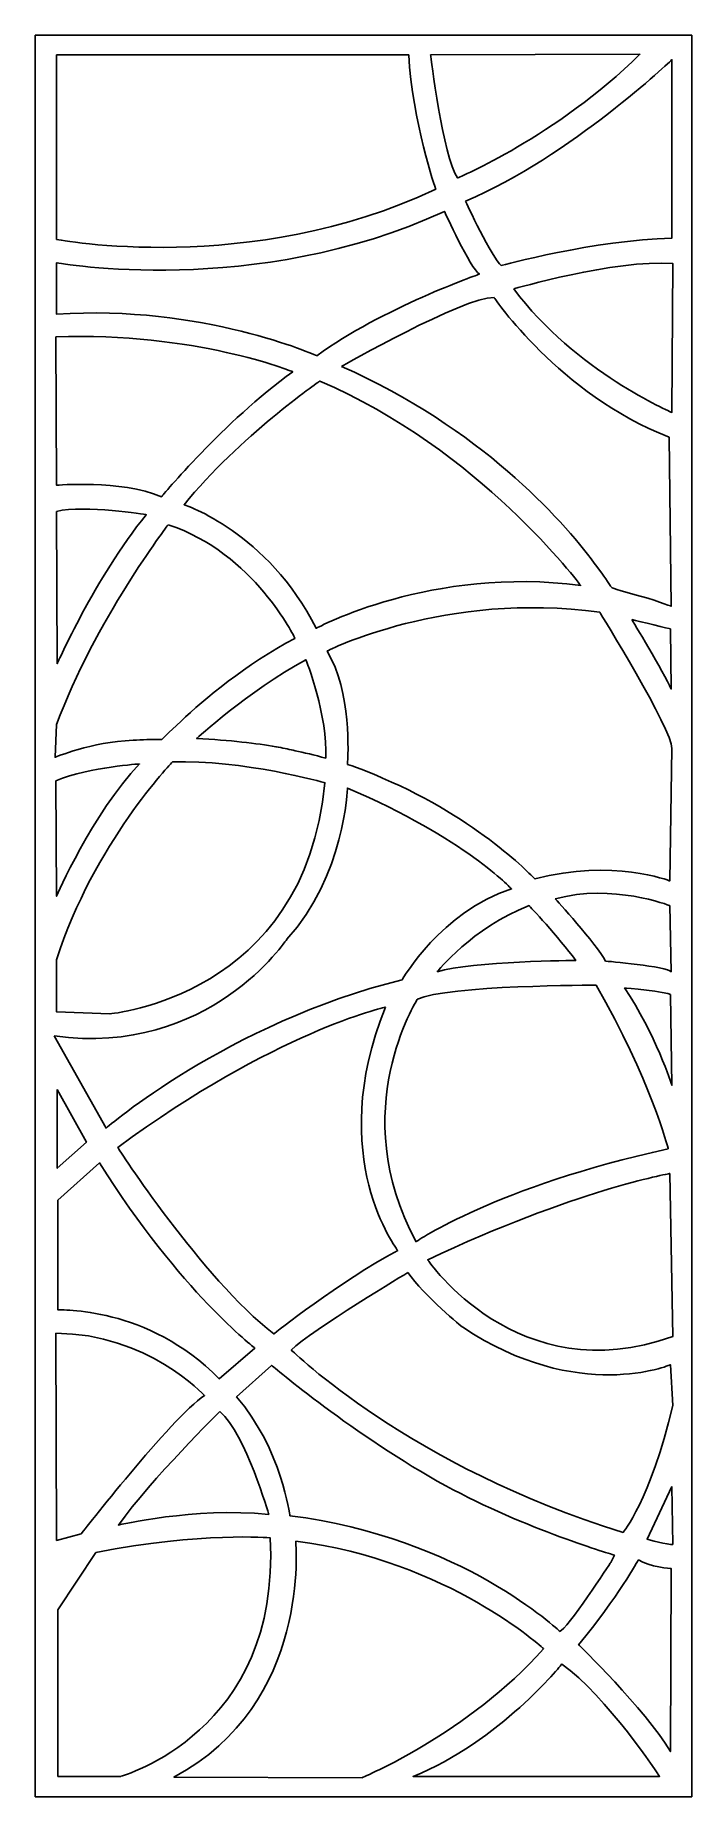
# Model space of a CAD drawing. Header units: centimetres. Extents: x 23.68 to 27, y -9 to -0.1.
import ezdxf

# ---------------------------------------------------------------- set-up
doc = ezdxf.new("R2010")
doc.units = ezdxf.units.CM
doc.header["$MEASUREMENT"] = 0
doc.layers.add('layer 1', color=7, linetype='Continuous')

msp = doc.modelspace()

# ---------------------------------------------------------------- linework, layer by layer
at = {"layer": 'layer 1', "color": 250}
for points, knots in [([(23.6822, -0.09877), (23.6822, -0.09877), (26.99975, -0.09877), (26.99975, -0.09877), (26.99975, -0.09877), (26.99975, -0.09877), (26.99975, -9.00021), (26.99975, -9.00021), (26.99975, -9.00021), (26.99975, -9.00021), (23.6822, -9.00021), (23.6822, -9.00021), (23.6822, -9.00021), (23.6822, -9.00021), (23.6822, -0.09877), (23.6822, -0.09877)], [0, 0, 0, 0, 0.2, 0.2, 0.2, 0.2, 0.4, 0.4, 0.4, 0.4, 0.6, 0.6, 0.6, 0.6, 1, 1, 1, 1]), ([(23.7897, -0.1986), (23.7897, -0.1986), (23.7897, -1.13057), (23.7897, -1.13057), (23.7897, -1.13057), (23.7897, -1.13057), (24.76616, -1.31967), (25.70577, -0.87731), (25.70577, -0.87731), (25.70577, -0.87731), (25.58786, -0.52952), (25.56942, -0.1986), (25.56942, -0.1986), (25.56942, -0.1986), (23.7897, -0.1986), (23.7897, -0.1986)], [0, 0, 0, 0, 0.2, 0.2, 0.2, 0.2, 0.4, 0.4, 0.4, 0.4, 0.6, 0.6, 0.6, 0.6, 1, 1, 1, 1]), ([(25.67997, -0.1986), (25.67997, -0.1986), (25.74261, -0.71185), (25.8163, -0.81992), (25.8163, -0.81992), (25.8163, -0.81992), (26.31744, -0.61056), (26.73749, -0.19521), (26.73749, -0.19521), (26.73749, -0.19521), (25.67997, -0.1986), (25.67997, -0.1986)], [0, 0, 0, 0, 0.25, 0.25, 0.25, 0.25, 0.5, 0.5, 0.5, 0.5, 1, 1, 1, 1]), ([(25.85684, -0.9381), (25.85684, -0.9381), (25.99317, -1.23187), (26.03739, -1.26227), (26.03739, -1.26227), (26.03739, -1.26227), (26.50904, -1.13394), (26.89963, -1.12382), (26.89963, -1.12382), (26.89963, -1.12382), (26.89963, -0.22224), (26.89963, -0.22224), (26.89963, -0.22224), (26.89963, -0.22224), (26.39113, -0.70849), (25.85684, -0.9381)], [0, 0, 0, 0, 0.2, 0.2, 0.2, 0.2, 0.4, 0.4, 0.4, 0.4, 0.6, 0.6, 0.6, 0.6, 1, 1, 1, 1]), ([(23.7897, -1.24876), (23.7897, -1.24876), (24.79196, -1.4311), (25.74997, -0.98875), (25.74997, -0.98875), (25.74997, -0.98875), (25.88263, -1.27915), (25.92685, -1.30615), (25.92685, -1.30615), (25.92685, -1.30615), (25.4331, -1.47837), (25.10515, -1.71812), (25.10515, -1.71812), (25.10515, -1.71812), (24.52296, -1.45812), (23.7897, -1.50876), (23.7897, -1.50876), (23.7897, -1.50876), (23.7897, -1.24876), (23.7897, -1.24876)], [0, 0, 0, 0, 0.1666667, 0.1666667, 0.1666667, 0.1666667, 0.3333333, 0.3333333, 0.3333333, 0.3333333, 0.5, 0.5, 0.5, 0.5, 0.6666667, 0.6666667, 0.6666667, 0.6666667, 1, 1, 1, 1]), ([(26.10002, -1.38045), (26.10002, -1.38045), (26.60853, -1.23187), (26.90331, -1.25213), (26.90331, -1.25213), (26.90331, -1.25213), (26.89963, -2.00513), (26.89963, -2.00513), (26.89963, -2.00513), (26.89963, -2.00513), (26.41323, -1.79916), (26.10002, -1.38045)], [0, 0, 0, 0, 0.25, 0.25, 0.25, 0.25, 0.5, 0.5, 0.5, 0.5, 1, 1, 1, 1]), ([(25.23044, -1.77216), (25.23044, -1.77216), (25.84578, -1.42097), (26.00054, -1.42434), (26.00054, -1.42434), (26.00054, -1.42434), (26.32848, -1.9106), (26.88489, -2.13008), (26.88489, -2.13008), (26.88489, -2.13008), (26.89593, -2.98439), (26.89593, -2.98439), (26.89593, -2.98439), (26.89593, -2.98439), (26.79884, -2.94767), (26.71432, -2.92585), (26.71432, -2.92585), (26.59244, -2.89437), (26.59215, -2.88944), (26.58662, -2.88022), (26.58662, -2.88022), (26.57148, -2.85499), (26.54467, -2.81603), (26.50733, -2.76598), (26.50733, -2.76598), (26.33695, -2.53757), (25.9344, -2.08618), (25.23044, -1.77216)], [0, 0, 0, 0, 0.125, 0.125, 0.125, 0.125, 0.25, 0.25, 0.25, 0.25, 0.375, 0.375, 0.375, 0.375, 0.5, 0.5, 0.5, 0.5, 0.625, 0.625, 0.625, 0.625, 0.75, 0.75, 0.75, 0.75, 1, 1, 1, 1]), ([(23.78602, -1.62356), (23.78602, -1.62356), (23.7897, -2.3732), (23.7897, -2.3732), (23.7897, -2.3732), (23.7897, -2.3732), (24.11027, -2.34281), (24.32031, -2.4306), (24.32031, -2.4306), (24.32031, -2.4306), (24.63351, -2.05242), (24.98356, -1.79916), (24.98356, -1.79916), (24.98356, -1.79916), (24.48612, -1.59656), (23.78602, -1.62356)], [0, 0, 0, 0, 0.2, 0.2, 0.2, 0.2, 0.4, 0.4, 0.4, 0.4, 0.6, 0.6, 0.6, 0.6, 1, 1, 1, 1]), ([(25.11989, -1.84643), (25.11989, -1.84643), (24.7109, -2.13008), (24.43454, -2.47114), (24.43454, -2.47114), (24.43454, -2.47114), (24.85829, -2.60957), (25.10147, -3.09582), (25.10147, -3.09582), (25.10147, -3.09582), (25.68734, -2.7784), (26.43903, -2.87971), (26.43903, -2.87971), (26.43903, -2.87971), (25.92317, -2.18748), (25.11989, -1.84643)], [0, 0, 0, 0, 0.2, 0.2, 0.2, 0.2, 0.4, 0.4, 0.4, 0.4, 0.6, 0.6, 0.6, 0.6, 1, 1, 1, 1]), ([(23.7897, -2.50489), (23.7897, -2.50489), (23.79338, -3.27478), (23.79338, -3.27478), (23.79338, -3.27478), (23.79338, -3.27478), (23.98131, -2.84594), (24.24292, -2.52177), (24.24292, -2.52177), (24.24292, -2.52177), (23.93341, -2.47114), (23.7897, -2.50489)], [0, 0, 0, 0, 0.25, 0.25, 0.25, 0.25, 0.5, 0.5, 0.5, 0.5, 1, 1, 1, 1]), ([(24.35347, -2.57243), (24.35347, -2.57243), (23.98131, -3.06205), (23.7897, -3.58206), (23.7897, -3.58206), (23.7897, -3.58206), (23.78234, -3.74754), (23.78234, -3.74754), (23.78234, -3.74754), (23.78234, -3.74754), (23.96432, -3.66986), (24.17654, -3.66108), (24.17654, -3.66108), (24.22234, -3.65918), (24.26898, -3.65711), (24.32226, -3.65747), (24.32226, -3.65747), (24.32226, -3.65747), (24.35368, -3.62608), (24.41891, -3.56491), (24.41891, -3.56491), (24.53652, -3.45461), (24.74575, -3.27679), (24.99462, -3.14647), (24.99462, -3.14647), (24.99462, -3.14647), (24.78827, -2.71425), (24.35347, -2.57243)], [0, 0, 0, 0, 0.125, 0.125, 0.125, 0.125, 0.25, 0.25, 0.25, 0.25, 0.375, 0.375, 0.375, 0.375, 0.5, 0.5, 0.5, 0.5, 0.625, 0.625, 0.625, 0.625, 0.75, 0.75, 0.75, 0.75, 1, 1, 1, 1]), ([(25.26023, -3.78376), (25.32234, -3.80352), (25.38238, -3.82591), (25.43081, -3.85027), (25.43081, -3.85027), (25.43318, -3.85146), (25.43545, -3.85263), (25.43769, -3.85379), (25.43769, -3.85379), (25.91794, -4.05413), (26.20689, -4.36209), (26.20689, -4.36209), (26.20689, -4.36209), (26.60116, -4.25741), (26.88857, -4.37221), (26.88857, -4.37221), (26.88857, -4.37221), (26.88857, -4.37221), (26.89963, -3.70362), (26.89963, -3.70362), (26.89963, -3.70362), (26.90331, -3.60908), (26.53484, -3.01478), (26.53484, -3.01478), (26.53484, -3.01478), (25.75367, -2.90672), (25.15675, -3.21063), (25.15675, -3.21063), (25.15675, -3.21063), (25.28095, -3.41297), (25.26302, -3.74258), (25.26023, -3.78376)], [0, 0, 0, 0, 0.1111111, 0.1111111, 0.1111111, 0.1111111, 0.2222222, 0.2222222, 0.2222222, 0.2222222, 0.3333333, 0.3333333, 0.3333333, 0.3333333, 0.4444444, 0.4444444, 0.4444444, 0.4444444, 0.5555556, 0.5555556, 0.5555556, 0.5555556, 0.6666667, 0.6666667, 0.6666667, 0.6666667, 0.7777778, 0.7777778, 0.7777778, 0.7777778, 1, 1, 1, 1]), ([(26.69695, -3.05192), (26.69695, -3.05192), (26.85909, -3.31868), (26.89593, -3.40311), (26.89593, -3.40311), (26.89593, -3.40311), (26.89225, -3.0992), (26.89225, -3.0992), (26.89225, -3.0992), (26.89225, -3.0992), (26.73381, -3.05868), (26.69695, -3.05192)], [0, 0, 0, 0, 0.25, 0.25, 0.25, 0.25, 0.5, 0.5, 0.5, 0.5, 1, 1, 1, 1]), ([(24.89881, -3.69424), (24.89881, -3.69424), (24.90305, -3.69502), (24.91084, -3.69653), (24.91084, -3.69653), (24.94256, -3.70232), (24.97058, -3.70824), (24.99526, -3.71406), (24.99526, -3.71406), (25.03861, -3.7236), (25.09289, -3.73634), (25.1503, -3.75173), (25.1503, -3.75173), (25.16311, -3.54313), (25.04989, -3.25453), (25.04989, -3.25453), (25.04989, -3.25453), (24.7551, -3.4166), (24.49718, -3.65298), (24.49718, -3.65298), (24.49718, -3.65298), (24.66972, -3.66117), (24.801, -3.67709), (24.89893, -3.69439), (24.89893, -3.69439), (24.89893, -3.69439), (24.89881, -3.69424), (24.89881, -3.69424)], [0, 0, 0, 0, 0.125, 0.125, 0.125, 0.125, 0.25, 0.25, 0.25, 0.25, 0.375, 0.375, 0.375, 0.375, 0.5, 0.5, 0.5, 0.5, 0.625, 0.625, 0.625, 0.625, 0.75, 0.75, 0.75, 0.75, 1, 1, 1, 1]), ([(23.78602, -3.86571), (23.78602, -3.86571), (23.7897, -4.44989), (23.7897, -4.44989), (23.7897, -4.44989), (23.7897, -4.44989), (23.97026, -4.03117), (24.20976, -3.78129), (24.20976, -3.78129), (24.20976, -3.78129), (23.96657, -3.7948), (23.78602, -3.86571)], [0, 0, 0, 0, 0.25, 0.25, 0.25, 0.25, 0.5, 0.5, 0.5, 0.5, 1, 1, 1, 1]), ([(24.37557, -3.77117), (24.37557, -3.77117), (23.97762, -4.18312), (23.7897, -4.77065), (23.7897, -4.77065), (23.7897, -4.77065), (23.7897, -5.03404), (23.7897, -5.03404), (23.7897, -5.03404), (23.7897, -5.03404), (24.05869, -5.04418), (24.05869, -5.04418), (24.05869, -5.04418), (24.05869, -5.04418), (25.04621, -4.95976), (25.14569, -3.87585), (25.14569, -3.87585), (25.14569, -3.87585), (24.72564, -3.75766), (24.37557, -3.77117)], [0, 0, 0, 0, 0.1666667, 0.1666667, 0.1666667, 0.1666667, 0.3333333, 0.3333333, 0.3333333, 0.3333333, 0.5, 0.5, 0.5, 0.5, 0.6666667, 0.6666667, 0.6666667, 0.6666667, 1, 1, 1, 1]), ([(23.77864, -5.15561), (23.77864, -5.15561), (24.04026, -5.6216), (24.04026, -5.6216), (24.04026, -5.6216), (24.04026, -5.6216), (24.65193, -5.09145), (25.53626, -4.87196), (25.53626, -4.87196), (25.53626, -4.87196), (25.73523, -4.52417), (26.08898, -4.41274), (26.08898, -4.41274), (26.08898, -4.41274), (25.85684, -4.15949), (25.25992, -3.90285), (25.25992, -3.90285), (25.25992, -3.90285), (25.24518, -4.34858), (24.95408, -4.66598), (24.95408, -4.66598), (24.95408, -4.66598), (24.55982, -5.26366), (23.77864, -5.15561)], [0, 0, 0, 0, 0.1428571, 0.1428571, 0.1428571, 0.1428571, 0.2857143, 0.2857143, 0.2857143, 0.2857143, 0.4285714, 0.4285714, 0.4285714, 0.4285714, 0.5714286, 0.5714286, 0.5714286, 0.5714286, 0.7142857, 0.7142857, 0.7142857, 0.7142857, 1, 1, 1, 1]), ([(26.31006, -4.46339), (26.31006, -4.46339), (26.51641, -4.68962), (26.5643, -4.77741), (26.5643, -4.77741), (26.5643, -4.77741), (26.87751, -4.80443), (26.89593, -4.83143), (26.89593, -4.83143), (26.89593, -4.83143), (26.88857, -4.49715), (26.88857, -4.49715), (26.88857, -4.49715), (26.88857, -4.49715), (26.59747, -4.38235), (26.31006, -4.46339)], [0, 0, 0, 0, 0.2, 0.2, 0.2, 0.2, 0.4, 0.4, 0.4, 0.4, 0.6, 0.6, 0.6, 0.6, 1, 1, 1, 1]), ([(25.71313, -4.83143), (25.71313, -4.83143), (25.89, -4.60858), (26.17741, -4.49715), (26.17741, -4.49715), (26.17741, -4.49715), (26.32848, -4.65585), (26.41323, -4.77404), (26.41323, -4.77404), (26.41323, -4.77404), (25.89, -4.77741), (25.71313, -4.83143)], [0, 0, 0, 0, 0.25, 0.25, 0.25, 0.25, 0.5, 0.5, 0.5, 0.5, 1, 1, 1, 1]), ([(26.8812, -5.72627), (26.8812, -5.72627), (26.78908, -5.37171), (26.51641, -4.89897), (26.51641, -4.89897), (26.51641, -4.89897), (25.76103, -4.89897), (25.61364, -4.96989), (25.61364, -4.96989), (25.61364, -4.96989), (25.24886, -5.5338), (25.60628, -6.19563), (25.60628, -6.19563), (25.60628, -6.19563), (26.0116, -5.91537), (26.8812, -5.72627)], [0, 0, 0, 0, 0.2, 0.2, 0.2, 0.2, 0.4, 0.4, 0.4, 0.4, 0.6, 0.6, 0.6, 0.6, 1, 1, 1, 1]), ([(26.66011, -4.91248), (26.66011, -4.91248), (26.87751, -4.93274), (26.89225, -4.94625), (26.89225, -4.94625), (26.89225, -4.94625), (26.89963, -5.40548), (26.89963, -5.40548), (26.89963, -5.40548), (26.89963, -5.40548), (26.81488, -5.1421), (26.66011, -4.91248)], [0, 0, 0, 0, 0.25, 0.25, 0.25, 0.25, 0.5, 0.5, 0.5, 0.5, 1, 1, 1, 1]), ([(25.45152, -5.01041), (25.45152, -5.01041), (24.88776, -5.13535), (24.09923, -5.71952), (24.09923, -5.71952), (24.09923, -5.71952), (24.52296, -6.37797), (24.88776, -6.66162), (24.88776, -6.66162), (24.88776, -6.66162), (25.22308, -6.39486), (25.51417, -6.23953), (25.51417, -6.23953), (25.51417, -6.23953), (25.14569, -5.77018), (25.45152, -5.01041)], [0, 0, 0, 0, 0.2, 0.2, 0.2, 0.2, 0.4, 0.4, 0.4, 0.4, 0.6, 0.6, 0.6, 0.6, 1, 1, 1, 1]), ([(23.79338, -5.42575), (23.79338, -5.42575), (23.79338, -5.8242), (23.79338, -5.8242), (23.79338, -5.8242), (23.79338, -5.8242), (23.94078, -5.6925), (23.94078, -5.6925), (23.94078, -5.6925), (23.94078, -5.6925), (23.79338, -5.42575), (23.79338, -5.42575)], [0, 0, 0, 0, 0.25, 0.25, 0.25, 0.25, 0.5, 0.5, 0.5, 0.5, 1, 1, 1, 1]), ([(23.79708, -5.98628), (23.79708, -5.98628), (23.79708, -6.54006), (23.79708, -6.54006), (23.79708, -6.54006), (23.79708, -6.54006), (24.25398, -6.5198), (24.61141, -6.88786), (24.61141, -6.88786), (24.61141, -6.88786), (24.79196, -6.73254), (24.79196, -6.73254), (24.79196, -6.73254), (24.79196, -6.73254), (24.41979, -6.45226), (24.0071, -5.79718), (24.0071, -5.79718), (24.0071, -5.79718), (23.79708, -5.98628), (23.79708, -5.98628)], [0, 0, 0, 0, 0.1666667, 0.1666667, 0.1666667, 0.1666667, 0.3333333, 0.3333333, 0.3333333, 0.3333333, 0.5, 0.5, 0.5, 0.5, 0.6666667, 0.6666667, 0.6666667, 0.6666667, 1, 1, 1, 1]), ([(26.88857, -5.85121), (26.88857, -5.85121), (26.40587, -5.93562), (25.66523, -6.28681), (25.66523, -6.28681), (25.66523, -6.28681), (26.11846, -6.95539), (26.90331, -6.67513), (26.90331, -6.67513), (26.90331, -6.67513), (26.88857, -5.85121), (26.88857, -5.85121)], [0, 0, 0, 0, 0.25, 0.25, 0.25, 0.25, 0.5, 0.5, 0.5, 0.5, 1, 1, 1, 1]), ([(25.56574, -6.35097), (25.56574, -6.35097), (25.07937, -6.64137), (24.9762, -6.74266), (24.9762, -6.74266), (24.9762, -6.74266), (25.5768, -7.33359), (26.65275, -7.66451), (26.65275, -7.66451), (26.65275, -7.66451), (26.78908, -7.50581), (26.90331, -7.02293), (26.90331, -7.02293), (26.90331, -7.02293), (26.89225, -6.81696), (26.89225, -6.81696), (26.89225, -6.81696), (26.89225, -6.81696), (26.42797, -7.01619), (25.8421, -6.62786), (25.8421, -6.62786), (25.8421, -6.62786), (25.6468, -6.46916), (25.56574, -6.35097)], [0, 0, 0, 0, 0.1428571, 0.1428571, 0.1428571, 0.1428571, 0.2857143, 0.2857143, 0.2857143, 0.2857143, 0.4285714, 0.4285714, 0.4285714, 0.4285714, 0.5714286, 0.5714286, 0.5714286, 0.5714286, 0.7142857, 0.7142857, 0.7142857, 0.7142857, 1, 1, 1, 1]), ([(23.78602, -6.65825), (23.78602, -6.65825), (23.7897, -7.70503), (23.7897, -7.70503), (23.7897, -7.70503), (23.7897, -7.70503), (23.91499, -7.67126), (23.91499, -7.67126), (23.91499, -7.67126), (23.91499, -7.67126), (24.36821, -7.08709), (24.53771, -6.97229), (24.53771, -6.97229), (24.53771, -6.97229), (24.24662, -6.65825), (23.78602, -6.65825)], [0, 0, 0, 0, 0.2, 0.2, 0.2, 0.2, 0.4, 0.4, 0.4, 0.4, 0.6, 0.6, 0.6, 0.6, 1, 1, 1, 1]), ([(26.5901, -7.81646), (26.5901, -7.81646), (26.36533, -8.16089), (26.33216, -8.16426), (26.33216, -8.16426), (26.33216, -8.16426), (25.83842, -7.68815), (24.96882, -7.58008), (24.96882, -7.58008), (24.96882, -7.58008), (24.9283, -7.24579), (24.69984, -6.97903), (24.69984, -6.97903), (24.69984, -6.97903), (24.87671, -6.82032), (24.87671, -6.82032), (24.87671, -6.82032), (24.87671, -6.82032), (25.29929, -7.17859), (25.75644, -7.42835), (25.75644, -7.42835), (26.15786, -7.64766), (26.60853, -7.77932), (26.60853, -7.77932), (26.60853, -7.77932), (26.60853, -7.77932), (26.5901, -7.81646), (26.5901, -7.81646)], [0, 0, 0, 0, 0.125, 0.125, 0.125, 0.125, 0.25, 0.25, 0.25, 0.25, 0.375, 0.375, 0.375, 0.375, 0.5, 0.5, 0.5, 0.5, 0.625, 0.625, 0.625, 0.625, 0.75, 0.75, 0.75, 0.75, 1, 1, 1, 1]), ([(24.61509, -7.05332), (24.61509, -7.05332), (24.26872, -7.39437), (24.10291, -7.62737), (24.10291, -7.62737), (24.10291, -7.62737), (24.48244, -7.5362), (24.86197, -7.57334), (24.86197, -7.57334), (24.86197, -7.57334), (24.74774, -7.16813), (24.61509, -7.05332)], [0, 0, 0, 0, 0.25, 0.25, 0.25, 0.25, 0.5, 0.5, 0.5, 0.5, 1, 1, 1, 1]), ([(26.89963, -7.43152), (26.89963, -7.43152), (26.77434, -7.69827), (26.77434, -7.69827), (26.77434, -7.69827), (26.77434, -7.69827), (26.88385, -7.72885), (26.90331, -7.72529), (26.90331, -7.72529), (26.90331, -7.72529), (26.89963, -7.43152), (26.89963, -7.43152)], [0, 0, 0, 0, 0.25, 0.25, 0.25, 0.25, 0.5, 0.5, 0.5, 0.5, 1, 1, 1, 1]), ([(23.98868, -7.76581), (23.98868, -7.76581), (23.79708, -8.05621), (23.79708, -8.05621), (23.79708, -8.05621), (23.79708, -8.05621), (23.79708, -8.89701), (23.79708, -8.89701), (23.79708, -8.89701), (23.79708, -8.89701), (24.11397, -8.89701), (24.11397, -8.89701), (24.11397, -8.89701), (24.11397, -8.89701), (24.92461, -8.67414), (24.86933, -7.69152), (24.86933, -7.69152), (24.86933, -7.69152), (24.51928, -7.66113), (23.98868, -7.76581)], [0, 0, 0, 0, 0.1666667, 0.1666667, 0.1666667, 0.1666667, 0.3333333, 0.3333333, 0.3333333, 0.3333333, 0.5, 0.5, 0.5, 0.5, 0.6666667, 0.6666667, 0.6666667, 0.6666667, 1, 1, 1, 1]), ([(24.9983, -7.70841), (24.9983, -7.70841), (25.07937, -8.53232), (24.38295, -8.90038), (24.38295, -8.90038), (24.38295, -8.90038), (25.33361, -8.90377), (25.33361, -8.90377), (25.33361, -8.90377), (25.33361, -8.90377), (25.87526, -8.67753), (26.25111, -8.25206), (26.25111, -8.25206), (26.25111, -8.25206), (25.7684, -7.80634), (24.9983, -7.70841)], [0, 0, 0, 0, 0.2, 0.2, 0.2, 0.2, 0.4, 0.4, 0.4, 0.4, 0.6, 0.6, 0.6, 0.6, 1, 1, 1, 1]), ([(26.73012, -7.80295), (26.73012, -7.80295), (26.62695, -7.99205), (26.42797, -8.23179), (26.42797, -8.23179), (26.42797, -8.23179), (26.7596, -8.55258), (26.89225, -8.77207), (26.89225, -8.77207), (26.89225, -8.77207), (26.89593, -7.84685), (26.89593, -7.84685), (26.89593, -7.84685), (26.89593, -7.84685), (26.7854, -7.8401), (26.73012, -7.80295)], [0, 0, 0, 0, 0.2, 0.2, 0.2, 0.2, 0.4, 0.4, 0.4, 0.4, 0.6, 0.6, 0.6, 0.6, 1, 1, 1, 1]), ([(26.34322, -8.32972), (26.34322, -8.32972), (26.02634, -8.7248), (25.59154, -8.89701), (25.59154, -8.89701), (25.59154, -8.89701), (26.83698, -8.89701), (26.83698, -8.89701), (26.83698, -8.89701), (26.83698, -8.89701), (26.568, -8.48842), (26.34322, -8.32972)], [0, 0, 0, 0, 0.25, 0.25, 0.25, 0.25, 0.5, 0.5, 0.5, 0.5, 1, 1, 1, 1])]:
    msp.add_open_spline(points, degree=3, knots=knots, dxfattribs=at)

doc.saveas('drawing.dxf')
